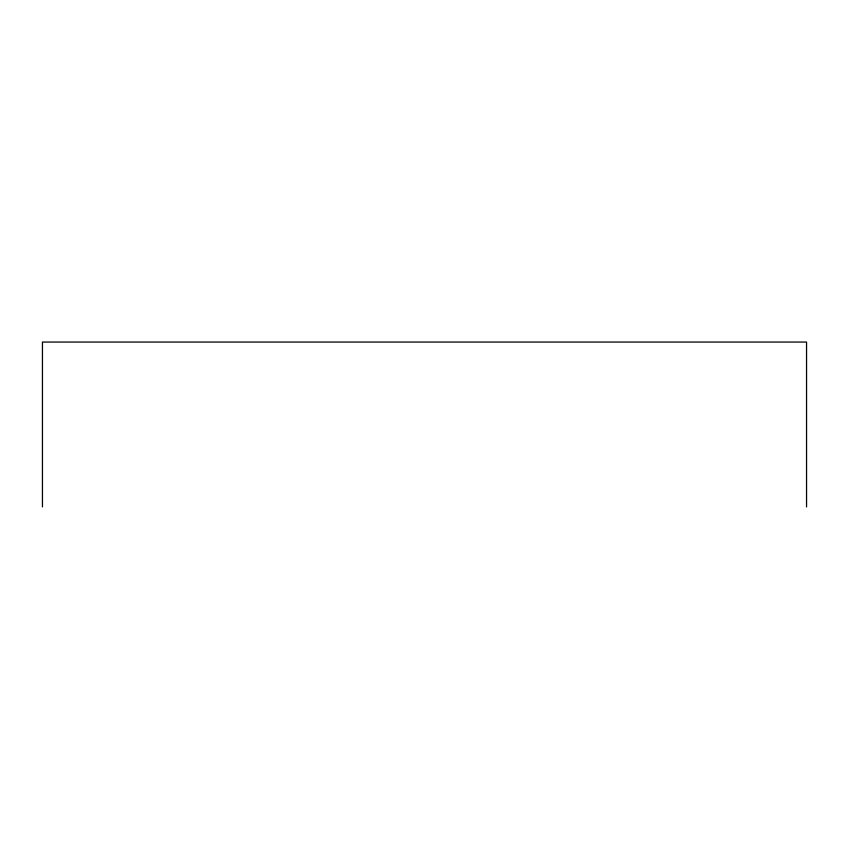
<?xml version="1.0" encoding="UTF-8"?>
<svg xmlns="http://www.w3.org/2000/svg" width="849" height="849" viewBox="0 0 849 849"><rect width="100%" height="100%" fill="white"/><g stroke="black" fill="none" stroke-linecap="round" stroke-linejoin="round"><path stroke-width="1.27" d="M806.55 506.938L806.55 342.062L42.45 342.062L42.45 506.938"/></g></svg>
